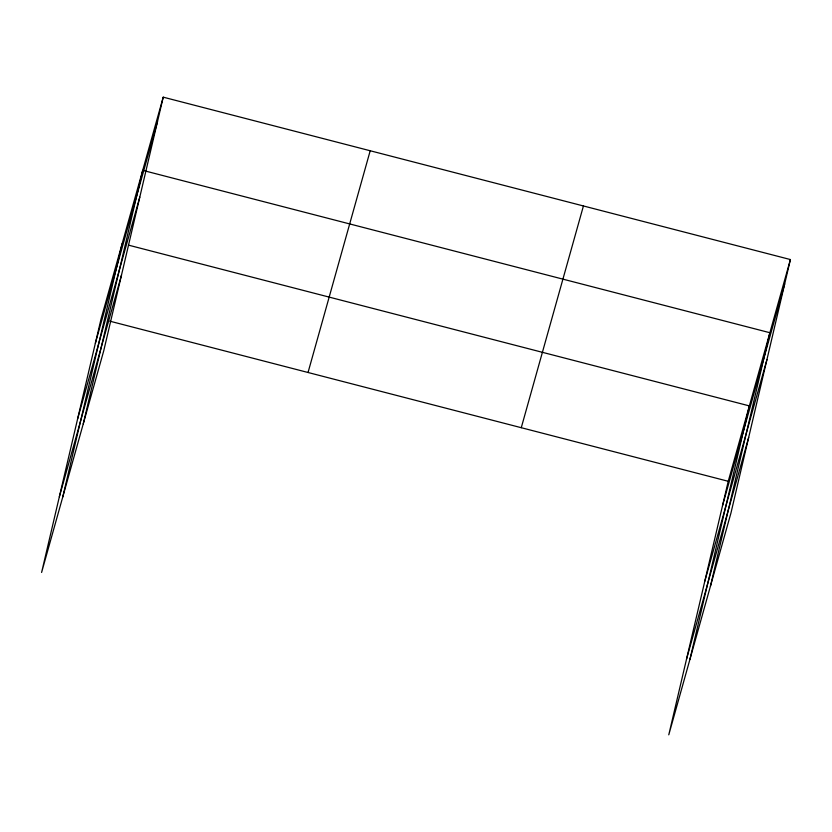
<?xml version="1.0" encoding="UTF-8"?>
<svg xmlns="http://www.w3.org/2000/svg" width="832" height="832" viewBox="0 0 832 832"><rect width="100%" height="100%" fill="white"/><g stroke="black" fill="none" stroke-linecap="round" stroke-linejoin="round"><path stroke-width="1.25" d="M62.733 497.058L122.2 243.506M83.252 423.883L142.719 170.342L769.891 332.727L710.414 586.269M163.228 97.167L103.761 350.709L41.6 572.447L101.067 318.906L163.228 97.167L790.4 259.553L730.933 513.094L668.772 734.833L728.239 481.291L790.4 259.553M689.905 659.443L749.372 405.902L128.44 245.128M95.358 343.242L157.518 121.503M77.615 418.881L139.776 197.142M59.342 496.808L121.503 275.07M308.038 372.486L370.198 150.758M521.269 427.7L583.43 205.972M722.53 505.638L784.69 283.899M704.787 581.266L766.948 359.538M686.514 659.204L748.675 437.466M109.793 321.162L728.239 481.291"/></g></svg>
